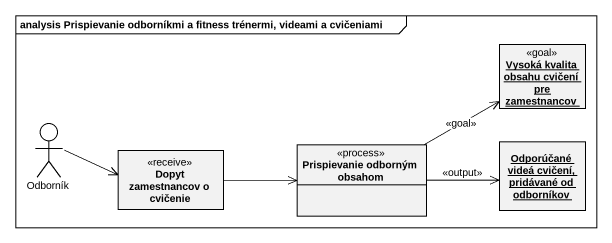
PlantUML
@startuml
mainframe analysis Prispievanie odborníkmi a fitness trénermi, videami a cvičeniami
allowmixing
hide circle
hide empty members
object "Vysoká kvalita obsahu cvičení pre zamestnancov" as Vysoká_kvalita_obsahu <<goal>>
actor Odborník
class "Dopyt zamestnancov o cvičenie" as Dopyt_zamestnancov_o <<receive>>
class "Prispievanie odborným obsahom" as Prispievanie_odborným <<process>>
object "Odporúčané videá cvičení, pridávané od odborníkov" as Odporúčané_videá_cvičení
Odborník -right-> Dopyt_zamestnancov_o
Dopyt_zamestnancov_o -right-> Prispievanie_odborným
Prispievanie_odborným -right-> Vysoká_kvalita_obsahu : <<goal>>
Prispievanie_odborným -right-> Odporúčané_videá_cvičení : <<output>>
@enduml
